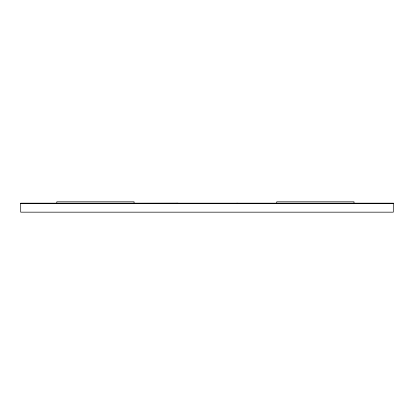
<?xml version="1.0" encoding="UTF-8"?>
<svg xmlns="http://www.w3.org/2000/svg" width="414" height="414" viewBox="0 0 414 414"><rect width="100%" height="100%" fill="white"/><g stroke="black" fill="none" stroke-linecap="round" stroke-linejoin="round"><path stroke-width="0.62" d="M20.7 203.305L56.863 203.305M133.712 203.305L177.937 203.243M236.953 203.305L276.547 203.305M353.954 203.305L393.3 203.305M20.7 203.621L393.3 203.621M354.006 203.631L354.006 201.83L276.743 201.83L276.743 203.631M237.843 203.176L237.843 203.621M236.953 203.176L236.953 203.621M177.937 203.176L177.937 203.621M176.98 203.176L176.98 203.621M134.069 203.698L134.069 201.83L56.806 201.83L56.806 203.698M393.3 203.176L20.7 203.176L20.7 212.17L393.3 212.17L393.3 203.176"/></g></svg>
